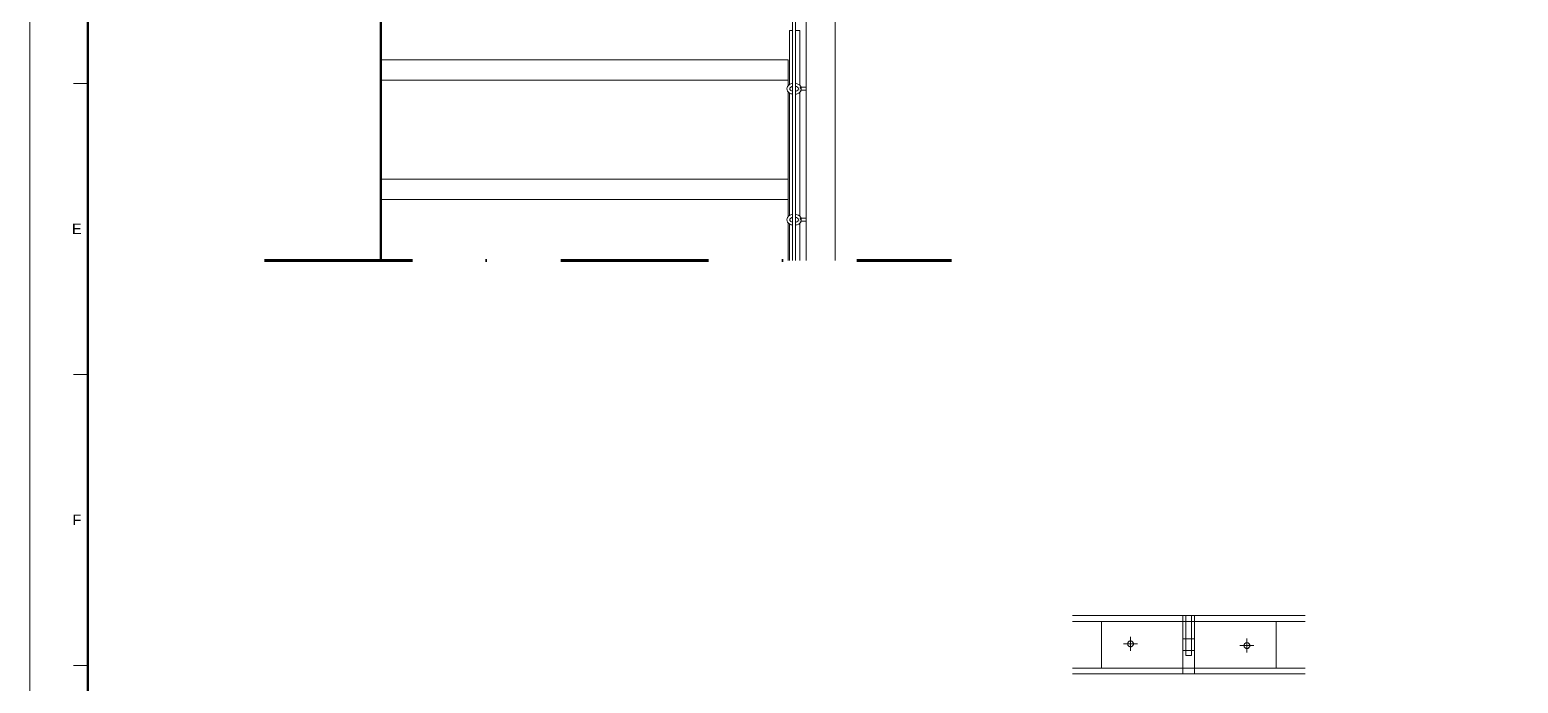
# Model space of a CAD drawing. Header units: millimetres. Extents: x -319 to 522, y -48 to 546.
# Drawn here: x -319 to -63.1, y 233.4 to 345.6 of the extents above; entities that cross this region are included whole.
import ezdxf
from ezdxf.enums import TextEntityAlignment as Align

# ---------------------------------------------------------------- set-up
doc = ezdxf.new("R2010")
doc.units = ezdxf.units.MM
doc.header["$LTSCALE"] = 2
doc.linetypes.add('DASHDOT', pattern=[25.4, 12.7, -6.35, 0, -6.35])
doc.linetypes.add('HIDDEN', pattern=[9.525, 6.35, -3.175])
doc.layers.get('0').update_dxf_attribs({"color": 2, "true_color": 0xffff00})
for name, color, linetype, lineweight, true_color in [('010', 178, 'Continuous', 9, 0x000000), ('018', 178, 'Continuous', 18, 0x000000), ('050', 178, 'Continuous', 50, 0x000000), ('1_10front ... 013', 178, 'Continuous', 13, 0x000000), ('1_10front ... 050', 178, 'Continuous', 50, 0x000000), ('1_5handrail_holder ... 01', 178, 'Continuous', 9, 0x000000), ('1_5handrail_holder ... 018', 178, 'Continuous', 18, 0x000000), ('1_5handrail_holder ... hdn', 250, 'HIDDEN', 9, 0x323232), ('dsh', 178, 'DASHDOT', 70, 0x000000)]:
    doc.layers.add(name, color=color, linetype=linetype, lineweight=lineweight, true_color=true_color)
doc.layers.add('G-ANNO-TEXT', color=178, linetype='Continuous', true_color=0x000000)
doc.styles.add('textstyle42', font='')
doc.styles.add('textstyle44', font='')
doc.styles.get('textstyle42').set_extended_font_data('Arial [Mono]')
doc.styles.get('textstyle44').set_extended_font_data('Arial [Mono]')

# ---------------------------------------------------------------- blocks, each defined once
blk = doc.blocks.new('title_block')
at = {"layer": '010', "color": 7, "true_color": 0xffffff}
blk.add_lwpolyline([(0, 594), (0, 0), (-841, 0), (-841, 594)], close=True, dxfattribs=at)
at = {"layer": '018', "color": 7, "true_color": 0xffffff}
for points in [[(-833.5, 384), (-831, 384)], [(-833.5, 334), (-831, 334)], [(-833.5, 284), (-831, 284)]]:
    blk.add_lwpolyline(points, dxfattribs=at)
at = {"layer": '050', "color": 7, "true_color": 0xffffff}
blk.add_lwpolyline([(-10, 584), (-10, 10), (-831, 10), (-831, 584)], close=True, dxfattribs=at)
at = {"layer": 'G-ANNO-TEXT'}
for s, style, p in [('E', 'textstyle44', (-832.91, 359)), ('F', 'textstyle42', (-832.91, 309))]:
    blk.add_text(s, height=1.8, dxfattribs=dict(at, style=style)).set_placement(p, align=Align.MIDDLE_CENTER)

msp = doc.modelspace()

# ---------------------------------------------------------------- linework, layer by layer
at = {"layer": '1_10front ... 013', "color": 0}
for p, q in [((-185.5, 306), (-185.5, 452.91)), ((-180.5, 306), (-180.5, 452.91)), ((-185.5, 306), (-185.5, 449.56)), ((-180.5, 318.75), (-180.5, 371.3)), ((-187.85, 355.94), (-187.85, 306)), ((-187.35, 355.94), (-187.35, 306)), ((-187.85, 345.51), (-188.4, 345.51)), ((-188.4, 336.22), (-188.4, 345.51)), ((-186.6, 345.51), (-187.35, 345.51)), ((-186.6, 336.11), (-186.6, 345.51)), ((-188.6, 340.5), (-258.6, 340.5)), ((-188.6, 337), (-188.6, 340.5)), ((-188.6, 337), (-258.6, 337)), ((-188.6, 336.05), (-188.6, 337)), ((-186.41, 335.75), (-185.5, 335.75)), ((-186.36, 335.26), (-185.5, 335.26)), ((-188.6, 320), (-188.6, 334.96)), ((-188.4, 313.72), (-188.4, 334.79)), ((-186.6, 313.61), (-186.6, 334.9)), ((-188.6, 320), (-258.6, 320)), ((-188.6, 316.5), (-188.6, 320)), ((-180.5, 319.73), (-180.5, 318.75)), ((-180.5, 319.73), (-180.5, 319.73)), ((-180.5, 318.75), (-180.5, 306)), ((-180.5, 318.75), (-180.5, 318.75)), ((-188.6, 316.5), (-258.6, 316.5)), ((-188.6, 313.55), (-188.6, 316.5)), ((-188.6, 306), (-188.6, 312.46)), ((-188.4, 306), (-188.4, 312.29)), ((-186.6, 306), (-186.6, 312.4)), ((-186.41, 313.26), (-185.5, 313.26)), ((-186.36, 312.76), (-185.5, 312.76)), ((-180.5, 309.8), (-180.5, 309.8)), ((-180.5, 306), (-180.5, 309.8)), ((-180.5, 309.8), (-180.5, 309.8))]:
    msp.add_line(p, q, dxfattribs=at)
for points in [[(-188.37, 336.24), (-188.66, 336.05), (-188.82, 335.78), (-188.82, 335.51)], [(-188.37, 334.77), (-188.66, 334.95), (-188.82, 335.23), (-188.82, 335.51)], [(-187.85, 336.43), (-188.04, 336.4), (-188.22, 336.33), (-188.37, 336.24)], [(-188.25, 335.68), (-188.29, 335.62), (-188.32, 335.57), (-188.32, 335.53)], [(-188.32, 335.53), (-188.32, 335.49), (-188.31, 335.44), (-188.29, 335.39)], [(-188.29, 335.39), (-188.27, 335.33), (-188.21, 335.28), (-188.14, 335.22)], [(-188.04, 335.85), (-188.14, 335.8), (-188.21, 335.74), (-188.25, 335.68)], [(-188.14, 335.22), (-188.06, 335.16), (-187.97, 335.12), (-187.85, 335.09)], [(-187.85, 335.92), (-187.92, 335.9), (-187.98, 335.88), (-188.04, 335.85)], [(-187.05, 336.37), (-187.14, 336.4), (-187.24, 336.43), (-187.35, 336.44)], [(-187.01, 335.79), (-187.09, 335.85), (-187.21, 335.91), (-187.35, 335.93)], [(-187.11, 335.16), (-186.99, 335.21), (-186.92, 335.28), (-186.88, 335.34)], [(-186.36, 335.75), (-186.45, 336.02), (-186.7, 336.25), (-187.05, 336.37)], [(-186.35, 335.3), (-186.43, 335.02), (-186.68, 334.76), (-187.05, 334.64)], [(-186.82, 335.51), (-186.82, 335.58), (-186.86, 335.69), (-187.01, 335.79)], [(-186.88, 335.34), (-186.83, 335.4), (-186.82, 335.46), (-186.82, 335.51)], [(-186.41, 335.75), (-186.45, 335.75), (-186.51, 335.72), (-186.57, 335.68)], [(-186.43, 335.54), (-186.47, 335.6), (-186.52, 335.65), (-186.57, 335.68)], [(-186.41, 335.26), (-186.45, 335.26), (-186.51, 335.29), (-186.57, 335.33)], [(-186.34, 335.33), (-186.34, 335.4), (-186.38, 335.48), (-186.43, 335.54)], [(-186.35, 335.71), (-186.36, 335.74), (-186.38, 335.76), (-186.41, 335.75)], [(-186.35, 335.3), (-186.36, 335.27), (-186.38, 335.25), (-186.41, 335.26)], [(-186.34, 335.68), (-186.34, 335.63), (-186.37, 335.56), (-186.4, 335.51)], [(-186.34, 335.68), (-186.34, 335.69), (-186.35, 335.7), (-186.35, 335.71)], [(-186.34, 335.33), (-186.34, 335.32), (-186.35, 335.31), (-186.35, 335.3)], [(-187.85, 334.58), (-188.04, 334.61), (-188.22, 334.68), (-188.37, 334.77)], [(-187.35, 335.08), (-187.26, 335.1), (-187.18, 335.12), (-187.11, 335.16)], [(-187.05, 334.64), (-187.14, 334.61), (-187.24, 334.58), (-187.35, 334.57)], [(-188.37, 313.74), (-188.66, 313.56), (-188.82, 313.28), (-188.82, 313)], [(-188.37, 312.27), (-188.66, 312.45), (-188.82, 312.73), (-188.82, 313)], [(-187.85, 313.93), (-188.04, 313.9), (-188.22, 313.83), (-188.37, 313.74)], [(-187.85, 312.08), (-188.04, 312.11), (-188.22, 312.18), (-188.37, 312.27)], [(-188.25, 313.18), (-188.29, 313.13), (-188.32, 313.07), (-188.32, 313.03)], [(-188.32, 313.03), (-188.32, 312.99), (-188.31, 312.94), (-188.29, 312.89)], [(-188.29, 312.89), (-188.27, 312.83), (-188.21, 312.78), (-188.14, 312.72)], [(-188.04, 313.35), (-188.14, 313.3), (-188.21, 313.24), (-188.25, 313.18)], [(-188.14, 312.72), (-188.06, 312.66), (-187.97, 312.62), (-187.85, 312.59)], [(-187.85, 313.42), (-187.92, 313.4), (-187.98, 313.38), (-188.04, 313.35)], [(-187.05, 313.87), (-187.14, 313.9), (-187.24, 313.92), (-187.35, 313.94)], [(-187.01, 313.29), (-187.09, 313.35), (-187.21, 313.41), (-187.35, 313.43)], [(-187.35, 312.58), (-187.26, 312.6), (-187.18, 312.62), (-187.11, 312.66)], [(-187.11, 312.66), (-186.99, 312.71), (-186.92, 312.78), (-186.88, 312.84)], [(-186.36, 313.26), (-186.45, 313.52), (-186.7, 313.75), (-187.05, 313.87)], [(-186.35, 312.8), (-186.43, 312.52), (-186.68, 312.26), (-187.05, 312.14)], [(-186.82, 313), (-186.82, 313.08), (-186.86, 313.19), (-187.01, 313.29)], [(-186.88, 312.84), (-186.83, 312.9), (-186.82, 312.96), (-186.82, 313)], [(-186.41, 313.26), (-186.45, 313.25), (-186.51, 313.22), (-186.57, 313.18)], [(-186.43, 313.04), (-186.47, 313.1), (-186.52, 313.15), (-186.57, 313.18)], [(-186.41, 312.76), (-186.45, 312.76), (-186.51, 312.79), (-186.57, 312.83)], [(-186.34, 312.83), (-186.34, 312.9), (-186.38, 312.98), (-186.43, 313.04)], [(-186.35, 313.21), (-186.36, 313.24), (-186.38, 313.26), (-186.41, 313.26)], [(-186.35, 312.8), (-186.36, 312.77), (-186.38, 312.75), (-186.41, 312.76)], [(-186.34, 313.18), (-186.34, 313.13), (-186.37, 313.06), (-186.4, 313)], [(-186.34, 313.18), (-186.34, 313.19), (-186.35, 313.2), (-186.35, 313.21)], [(-186.34, 312.83), (-186.34, 312.82), (-186.35, 312.81), (-186.35, 312.8)], [(-187.05, 312.14), (-187.14, 312.11), (-187.24, 312.09), (-187.35, 312.07)]]:
    msp.add_open_spline(points, degree=3, dxfattribs=at)
at = {"layer": '1_10front ... 050', "color": 0}
msp.add_line((-258.6, 501.5), (-258.6, 306), dxfattribs=at)
at = {"layer": '1_5handrail_holder ... 01'}
for p, q in [((-139.74, 244.98), (-99.74, 244.98)), ((-139.74, 243.98), (-99.74, 243.98)), ((-139.74, 235.98), (-99.74, 235.98)), ((-139.74, 234.98), (-99.74, 234.98))]:
    msp.add_line(p, q, dxfattribs=at)
at = {"layer": '1_5handrail_holder ... 018'}
for p, q in [((-104.74, 243.98), (-134.74, 243.98)), ((-134.74, 243.98), (-134.74, 235.98)), ((-120.74, 243.98), (-120.74, 244.98)), ((-120.74, 244.98), (-118.74, 244.98)), ((-118.74, 244.98), (-118.74, 243.98)), ((-104.74, 235.98), (-104.74, 243.98)), ((-129.74, 238.93), (-129.74, 241.33)), ((-129.74, 238.93), (-129.74, 241.33)), ((-109.74, 238.63), (-109.74, 241.03)), ((-109.74, 238.63), (-109.74, 241.03)), ((-128.54, 240.13), (-130.94, 240.13)), ((-128.54, 240.13), (-130.94, 240.13)), ((-108.54, 239.83), (-110.94, 239.83)), ((-108.54, 239.83), (-110.94, 239.83)), ((-134.74, 235.98), (-104.74, 235.98)), ((-120.74, 234.98), (-120.74, 235.98)), ((-118.74, 235.98), (-118.74, 234.98)), ((-118.74, 234.98), (-120.74, 234.98))]:
    msp.add_line(p, q, dxfattribs=at)
for points in [[(-130.24, 240.13), (-130.24, 240.4), (-130.02, 240.63), (-129.74, 240.63)], [(-129.74, 240.63), (-129.47, 240.63), (-129.24, 240.4), (-129.24, 240.13)], [(-129.74, 239.63), (-130.02, 239.63), (-130.24, 239.85), (-130.24, 240.13)], [(-129.24, 240.13), (-129.24, 239.85), (-129.47, 239.63), (-129.74, 239.63)], [(-110.24, 239.83), (-110.24, 240.11), (-110.02, 240.33), (-109.74, 240.33)], [(-109.74, 239.33), (-110.02, 239.33), (-110.24, 239.56), (-110.24, 239.83)], [(-109.74, 240.33), (-109.47, 240.33), (-109.24, 240.11), (-109.24, 239.83)], [(-109.24, 239.83), (-109.24, 239.56), (-109.47, 239.33), (-109.74, 239.33)]]:
    msp.add_open_spline(points, degree=3, dxfattribs=at)
at = {"layer": '1_5handrail_holder ... hdn'}
for p, q in [((-120.74, 244.98), (-118.74, 244.98)), ((-120.74, 244.98), (-120.74, 243.98)), ((-120.74, 243.98), (-118.74, 243.98)), ((-120.74, 235.98), (-120.74, 243.98)), ((-120.74, 235.98), (-120.74, 243.98)), ((-120.25, 238.12), (-120.25, 244.98)), ((-119.24, 238.12), (-119.24, 244.98)), ((-118.74, 244.98), (-118.74, 243.98)), ((-118.74, 243.98), (-118.74, 235.98)), ((-118.74, 243.98), (-118.74, 235.98)), ((-118.74, 240.98), (-120.74, 240.98)), ((-118.74, 240.98), (-120.74, 240.98)), ((-120.74, 240.98), (-120.74, 238.98)), ((-120.74, 238.98), (-120.74, 240.98)), ((-120.74, 240.98), (-120.74, 238.98)), ((-120.74, 238.98), (-120.74, 240.98)), ((-118.74, 240.98), (-118.74, 238.98)), ((-118.74, 238.98), (-118.74, 240.98)), ((-118.74, 240.98), (-118.74, 238.98)), ((-118.74, 238.98), (-118.74, 240.98)), ((-120.74, 238.98), (-118.74, 238.98)), ((-120.74, 238.98), (-118.74, 238.98)), ((-120.25, 238.12), (-119.24, 238.12)), ((-119.24, 238.12), (-120.25, 238.12)), ((-118.74, 235.98), (-120.74, 235.98)), ((-120.74, 234.98), (-120.74, 235.98)), ((-118.74, 234.98), (-118.74, 235.98)), ((-118.74, 234.98), (-120.74, 234.98))]:
    msp.add_line(p, q, dxfattribs=at)
for points in [[(-120.25, 244.98), (-120.25, 244.98), (-120.04, 244.98), (-119.79, 244.98)], [(-120.06, 244.98), (-120.18, 244.98), (-120.25, 244.98), (-120.25, 244.98)], [(-119.72, 244.98), (-119.84, 244.98), (-119.97, 244.98), (-120.06, 244.98)], [(-119.79, 244.98), (-119.64, 244.98), (-119.48, 244.98), (-119.38, 244.98)], [(-119.24, 244.98), (-119.24, 244.98), (-119.46, 244.98), (-119.72, 244.98)], [(-119.38, 244.98), (-119.29, 244.98), (-119.25, 244.98), (-119.24, 244.98)], [(-130.24, 240.13), (-130.24, 240.41), (-130.02, 240.63), (-129.74, 240.63)], [(-129.74, 240.63), (-129.47, 240.63), (-129.25, 240.41), (-129.25, 240.13)], [(-129.74, 239.63), (-130.02, 239.63), (-130.24, 239.85), (-130.24, 240.13)], [(-129.25, 240.13), (-129.25, 239.85), (-129.47, 239.63), (-129.74, 239.63)], [(-110.24, 239.83), (-110.24, 240.11), (-110.02, 240.33), (-109.74, 240.33)], [(-109.74, 239.33), (-110.02, 239.33), (-110.24, 239.56), (-110.24, 239.83)], [(-109.74, 240.33), (-109.47, 240.33), (-109.24, 240.11), (-109.24, 239.83)], [(-109.24, 239.83), (-109.24, 239.56), (-109.47, 239.33), (-109.74, 239.33)]]:
    msp.add_open_spline(points, degree=3, dxfattribs=at)
at = {"layer": 'dsh'}
msp.add_line((-278.6, 306), (-160.5, 306), dxfattribs=at)

# ---------------------------------------------------------------- block references
msp.add_blockref('title_block', (522.02, -47.57))

doc.saveas('drawing.dxf')
